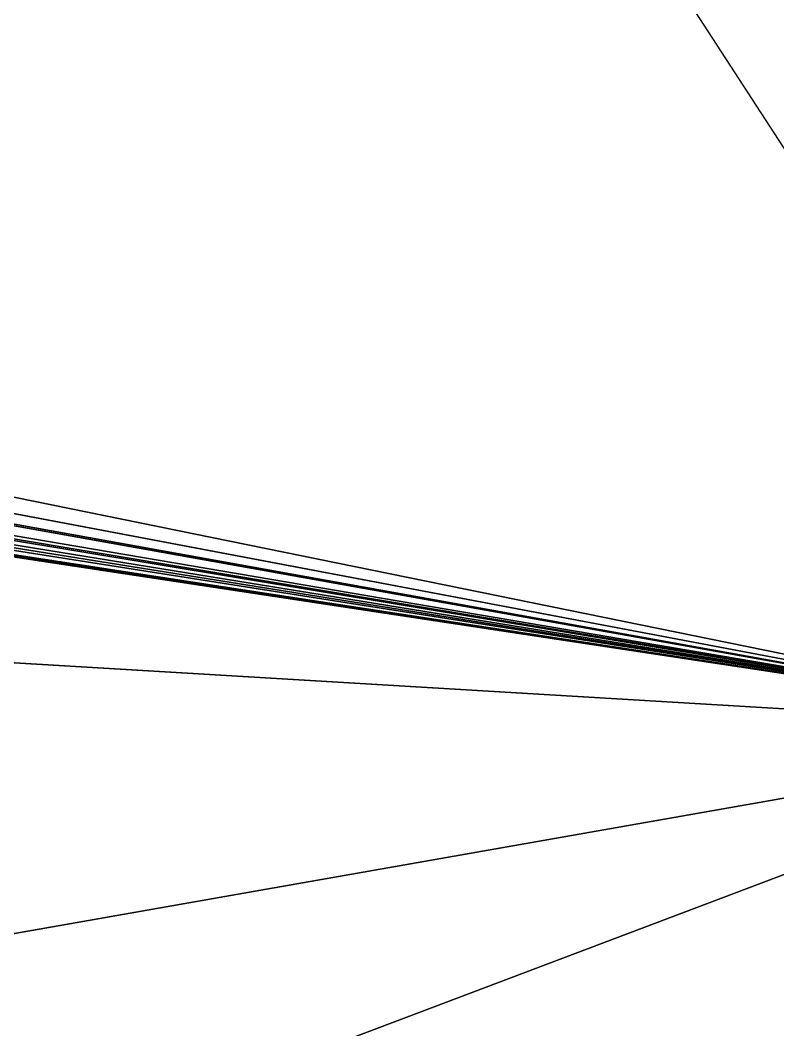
# Model space of a CAD drawing. Header units: metres. Extents: x 503497 to 504361, y 6966567 to 6966857.
# Drawn here: x 504125.39646 to 504125.41326, y 6966703.05368 to 6966703.07607 of the extents above; entities that cross this region are included whole.
import ezdxf

# ---------------------------------------------------------------- set-up
doc = ezdxf.new("R2010")
doc.units = ezdxf.units.M

msp = doc.modelspace()

# ---------------------------------------------------------------- linework, layer by layer
at = {"layer": 'SHADOW_APPROVED_20260111T072000'}
for points in [[(504125.4218, 6966703.0603), (504125.0625, 6966703.6133), (504051.8887, 6966718.5173), (504052.248, 6966717.9643), (504125.4218, 6966703.0603)], [(504125.8564, 6966702.7697), (504125.4218, 6966703.0603), (504052.248, 6966717.9643), (504052.6826, 6966717.6737), (504125.8564, 6966702.7697)]]:
    msp.add_lwpolyline(points, close=True, dxfattribs=at)
msp.add_lwpolyline([(504124.6436, 6966689.8311), (504125.6223, 6966696.1052), (504122.7613, 6966696.5515), (504123.3955, 6966700.6171), (504123.6735, 6966701.1907), (504124.1841, 6966701.6081), (504124.6865, 6966701.7525), (504126.4679, 6966701.5261), (504126.6349, 6966702.5968), (504125.8564, 6966702.7697), (504125.4218, 6966703.0603), (504125.0625, 6966703.6133), (504124.9683, 6966704.1079), (504125.9354, 6966710.4181), (504127.8093, 6966710.1258), (504128.3574, 6966713.6393), (504140.8554, 6966711.6898), (504140.8554, 6966711.6898), (504140.7719, 6966711.1544), (504144.1851, 6966710.622), (504144.5661, 6966713.0647), (504153.1826, 6966711.7206), (504152.9477, 6966710.2148), (504167.8718, 6966707.8869)], dxfattribs=at)
at = {"layer": 'SHADOW_APPROVED_20260114T072400'}
for points in [[(504125.4218, 6966703.0603), (504125.0625, 6966703.6133), (504053.0541, 6966717.252), (504053.4134, 6966716.699), (504125.4218, 6966703.0603)], [(504125.8564, 6966702.7697), (504125.4218, 6966703.0603), (504053.4134, 6966716.699), (504053.848, 6966716.4084), (504125.8564, 6966702.7697)]]:
    msp.add_lwpolyline(points, close=True, dxfattribs=at)
msp.add_lwpolyline([(504124.6436, 6966689.8311), (504125.6223, 6966696.1052), (504122.7613, 6966696.5515), (504123.3955, 6966700.6171), (504123.6735, 6966701.1907), (504124.1841, 6966701.6081), (504124.6865, 6966701.7525), (504126.4679, 6966701.5261), (504126.6349, 6966702.5968), (504125.8564, 6966702.7697), (504125.4218, 6966703.0603), (504125.0625, 6966703.6133), (504124.9683, 6966704.1079), (504125.9354, 6966710.4181), (504127.8093, 6966710.1258), (504128.3574, 6966713.6393), (504140.8554, 6966711.6898), (504140.8554, 6966711.6898), (504140.7719, 6966711.1544), (504144.1851, 6966710.622), (504144.5661, 6966713.0647), (504153.1826, 6966711.7206), (504152.9477, 6966710.2148), (504167.8718, 6966707.8869)], dxfattribs=at)
at = {"layer": 'SHADOW_APPROVED_20260122T071500'}
for points in [[(504125.4218, 6966703.0603), (504125.0625, 6966703.6133), (504042.496, 6966718.3814), (504042.8553, 6966717.8284), (504125.4218, 6966703.0603)], [(504125.8564, 6966702.7697), (504125.4218, 6966703.0603), (504042.8553, 6966717.8284), (504043.2899, 6966717.5378), (504125.8564, 6966702.7697)]]:
    msp.add_lwpolyline(points, close=True, dxfattribs=at)
msp.add_lwpolyline([(504124.6436, 6966689.8311), (504125.6223, 6966696.1052), (504122.7613, 6966696.5515), (504123.3955, 6966700.6171), (504123.6735, 6966701.1907), (504124.1841, 6966701.6081), (504124.6865, 6966701.7525), (504126.4679, 6966701.5261), (504126.6349, 6966702.5968), (504125.8564, 6966702.7697), (504125.4218, 6966703.0603), (504125.0625, 6966703.6133), (504124.9683, 6966704.1079), (504125.9354, 6966710.4181), (504127.8093, 6966710.1258), (504128.3574, 6966713.6393), (504140.8554, 6966711.6898), (504140.8554, 6966711.6898), (504140.7719, 6966711.1544), (504144.1851, 6966710.622), (504144.5661, 6966713.0647), (504153.1826, 6966711.7206), (504152.9477, 6966710.2148), (504167.8718, 6966707.8869)], dxfattribs=at)
at = {"layer": 'SHADOW_APPROVED_20260124T072500'}
for points in [[(504125.4218, 6966703.0603), (504125.0625, 6966703.6133), (504048.8194, 6966715.3283), (504049.1787, 6966714.7753), (504125.4218, 6966703.0603)], [(504125.8564, 6966702.7697), (504125.4218, 6966703.0603), (504049.1787, 6966714.7753), (504049.6133, 6966714.4847), (504125.8564, 6966702.7697)]]:
    msp.add_lwpolyline(points, close=True, dxfattribs=at)
msp.add_lwpolyline([(504124.6436, 6966689.8311), (504125.6223, 6966696.1052), (504122.7613, 6966696.5515), (504123.3955, 6966700.6171), (504123.6735, 6966701.1907), (504124.1841, 6966701.6081), (504124.6865, 6966701.7525), (504126.4679, 6966701.5261), (504126.6349, 6966702.5968), (504125.8564, 6966702.7697), (504125.4218, 6966703.0603), (504125.0625, 6966703.6133), (504124.9683, 6966704.1079), (504125.9354, 6966710.4181), (504127.8093, 6966710.1258), (504128.3574, 6966713.6393), (504140.8554, 6966711.6898), (504140.8554, 6966711.6898), (504140.7719, 6966711.1544), (504144.1851, 6966710.622), (504144.5661, 6966713.0647), (504153.1826, 6966711.7206), (504152.9477, 6966710.2148), (504167.8718, 6966707.8869)], dxfattribs=at)
at = {"layer": 'SHADOW_APPROVED_20260126T071100'}
for points in [[(504125.4218, 6966703.0603), (504125.0625, 6966703.6133), (504036.6374, 6966718.6591), (504036.9967, 6966718.1061), (504125.4218, 6966703.0603)], [(504125.8564, 6966702.7697), (504125.4218, 6966703.0603), (504036.9967, 6966718.1061), (504037.4313, 6966717.8155), (504125.8564, 6966702.7697)]]:
    msp.add_lwpolyline(points, close=True, dxfattribs=at)
msp.add_lwpolyline([(504124.6436, 6966689.8311), (504125.6223, 6966696.1052), (504122.7613, 6966696.5515), (504123.3955, 6966700.6171), (504123.6735, 6966701.1907), (504124.1841, 6966701.6081), (504124.6865, 6966701.7525), (504126.4679, 6966701.5261), (504126.6349, 6966702.5968), (504125.8564, 6966702.7697), (504125.4218, 6966703.0603), (504125.0625, 6966703.6133), (504124.9683, 6966704.1079), (504125.9354, 6966710.4181), (504127.8093, 6966710.1258), (504128.3574, 6966713.6393), (504140.8554, 6966711.6898), (504140.8554, 6966711.6898), (504140.7719, 6966711.1544), (504144.1851, 6966710.622), (504144.5661, 6966713.0647), (504153.1826, 6966711.7206), (504152.9477, 6966710.2148), (504167.8718, 6966707.8869)], dxfattribs=at)
at = {"layer": 'SHADOW_APPROVED_20260127T071900'}
for points in [[(504125.4218, 6966703.0603), (504125.0625, 6966703.6133), (504042.7196, 6966716.1059), (504043.0789, 6966715.5529), (504125.4218, 6966703.0603)], [(504125.8564, 6966702.7697), (504125.4218, 6966703.0603), (504043.0789, 6966715.5529), (504043.5135, 6966715.2623), (504125.8564, 6966702.7697)]]:
    msp.add_lwpolyline(points, close=True, dxfattribs=at)
msp.add_lwpolyline([(504124.6436, 6966689.8311), (504125.6223, 6966696.1052), (504122.7613, 6966696.5515), (504123.3955, 6966700.6171), (504123.6735, 6966701.1907), (504124.1841, 6966701.6081), (504124.6865, 6966701.7525), (504126.4679, 6966701.5261), (504126.6349, 6966702.5968), (504125.8564, 6966702.7697), (504125.4218, 6966703.0603), (504125.0625, 6966703.6133), (504124.9683, 6966704.1079), (504125.9354, 6966710.4181), (504127.8093, 6966710.1258), (504128.3574, 6966713.6393), (504140.8554, 6966711.6898), (504140.8554, 6966711.6898), (504140.7719, 6966711.1544), (504144.1851, 6966710.622), (504144.5661, 6966713.0647), (504153.1826, 6966711.7206), (504152.9477, 6966710.2148), (504167.8718, 6966707.8869)], dxfattribs=at)
at = {"layer": 'SHADOW_APPROVED_20260129T071100'}
for points in [[(504125.4218, 6966703.0603), (504125.0625, 6966703.6133), (504034.6168, 6966717.8321), (504034.9761, 6966717.2791), (504125.4218, 6966703.0603)], [(504125.8564, 6966702.7697), (504125.4218, 6966703.0603), (504034.9761, 6966717.2791), (504035.4107, 6966716.9885), (504125.8564, 6966702.7697)]]:
    msp.add_lwpolyline(points, close=True, dxfattribs=at)
msp.add_lwpolyline([(504124.6436, 6966689.8311), (504125.6223, 6966696.1052), (504122.7613, 6966696.5515), (504123.3955, 6966700.6171), (504123.6735, 6966701.1907), (504124.1841, 6966701.6081), (504124.6865, 6966701.7525), (504126.4679, 6966701.5261), (504126.6349, 6966702.5968), (504125.8564, 6966702.7697), (504125.4218, 6966703.0603), (504125.0625, 6966703.6133), (504124.9683, 6966704.1079), (504125.9354, 6966710.4181), (504127.8093, 6966710.1258), (504128.3574, 6966713.6393), (504140.8554, 6966711.6898), (504140.8554, 6966711.6898), (504140.7719, 6966711.1544), (504144.1851, 6966710.622), (504144.5661, 6966713.0647), (504153.1826, 6966711.7206), (504152.9477, 6966710.2148), (504167.8718, 6966707.8869)], dxfattribs=at)
at = {"layer": 'SHADOW_APPROVED_20260130T071100'}
for points in [[(504125.4218, 6966703.0603), (504125.0625, 6966703.6133), (504033.9306, 6966717.5275), (504034.2899, 6966716.9745), (504125.4218, 6966703.0603)], [(504125.8564, 6966702.7697), (504125.4218, 6966703.0603), (504034.2899, 6966716.9745), (504034.7245, 6966716.6839), (504125.8564, 6966702.7697)]]:
    msp.add_lwpolyline(points, close=True, dxfattribs=at)
msp.add_lwpolyline([(504124.6436, 6966689.8311), (504125.6223, 6966696.1052), (504122.7613, 6966696.5515), (504123.3955, 6966700.6171), (504123.6735, 6966701.1907), (504124.1841, 6966701.6081), (504124.6865, 6966701.7525), (504126.4679, 6966701.5261), (504126.6349, 6966702.5968), (504125.8564, 6966702.7697), (504125.4218, 6966703.0603), (504125.0625, 6966703.6133), (504124.9683, 6966704.1079), (504125.9354, 6966710.4181), (504127.8093, 6966710.1258), (504128.3574, 6966713.6393), (504140.8554, 6966711.6898), (504140.8554, 6966711.6898), (504140.7719, 6966711.1544), (504144.1851, 6966710.622), (504144.5661, 6966713.0647), (504153.1826, 6966711.7206), (504152.9477, 6966710.2148), (504167.8718, 6966707.8869)], dxfattribs=at)
at = {"layer": 'SHADOW_APPROVED_20260203T070000'}
for points in [[(504125.4218, 6966703.0603), (504125.0625, 6966703.6133), (504019.0383, 6966719.9147), (504019.3976, 6966719.3617), (504125.4218, 6966703.0603)], [(504125.8564, 6966702.7697), (504125.4218, 6966703.0603), (504019.3976, 6966719.3617), (504019.8322, 6966719.0711), (504125.8564, 6966702.7697)]]:
    msp.add_lwpolyline(points, close=True, dxfattribs=at)
msp.add_lwpolyline([(504124.6436, 6966689.8311), (504125.6223, 6966696.1052), (504122.7613, 6966696.5515), (504123.3955, 6966700.6171), (504123.6735, 6966701.1907), (504124.1841, 6966701.6081), (504124.6865, 6966701.7525), (504126.4679, 6966701.5261), (504126.6349, 6966702.5968), (504125.8564, 6966702.7697), (504125.4218, 6966703.0603), (504125.0625, 6966703.6133), (504124.9683, 6966704.1079), (504125.9354, 6966710.4181), (504127.8093, 6966710.1258), (504128.3574, 6966713.6393), (504140.8554, 6966711.6898), (504140.8554, 6966711.6898), (504140.7719, 6966711.1544), (504144.1851, 6966710.622), (504144.5661, 6966713.0647), (504153.1826, 6966711.7206), (504152.9477, 6966710.2148), (504167.8718, 6966707.8869)], dxfattribs=at)
at = {"layer": 'SHADOW_APPROVED_20260314T074000'}
msp.add_lwpolyline([(504124.6436, 6966689.8311), (504125.6223, 6966696.1052), (504122.7613, 6966696.5515), (504123.3955, 6966700.6171), (504123.6735, 6966701.1907), (504124.1841, 6966701.6081), (504124.6865, 6966701.7525), (504126.4679, 6966701.5261), (504126.6349, 6966702.5968), (504125.8564, 6966702.7697), (504125.4218, 6966703.0603), (504125.0625, 6966703.6133), (504124.9683, 6966704.1079), (504125.9354, 6966710.4181), (504127.8093, 6966710.1258), (504128.3574, 6966713.6393), (504140.8554, 6966711.6898), (504140.8554, 6966711.6898), (504140.7719, 6966711.1544), (504144.1851, 6966710.622), (504144.5661, 6966713.0647), (504153.1826, 6966711.7206), (504152.9477, 6966710.2148), (504167.8718, 6966707.8869)], dxfattribs=at)
for points in [[(504125.4218, 6966703.0603), (504125.0625, 6966703.6133), (504037.308, 6966688.1569), (504037.6673, 6966687.6039), (504125.4218, 6966703.0603)], [(504125.8564, 6966702.7697), (504125.4218, 6966703.0603), (504037.6673, 6966687.6039), (504038.1019, 6966687.3133), (504125.8564, 6966702.7697)]]:
    msp.add_lwpolyline(points, close=True, dxfattribs=at)
at = {"layer": 'SHADOW_APPROVED_20260426T070000'}
msp.add_lwpolyline([(504124.6436, 6966689.8311), (504125.6223, 6966696.1052), (504122.7613, 6966696.5515), (504123.3955, 6966700.6171), (504123.6735, 6966701.1907), (504124.1841, 6966701.6081), (504124.6865, 6966701.7525), (504126.4679, 6966701.5261), (504126.6349, 6966702.5968), (504125.8564, 6966702.7697), (504125.4218, 6966703.0603), (504125.0625, 6966703.6133), (504124.9683, 6966704.1079), (504125.9354, 6966710.4181), (504127.8093, 6966710.1258), (504128.3574, 6966713.6393), (504140.8554, 6966711.6898), (504140.8554, 6966711.6898), (504140.7719, 6966711.1544), (504144.1851, 6966710.622), (504144.5661, 6966713.0647), (504153.1826, 6966711.7206), (504152.9477, 6966710.2148), (504167.8718, 6966707.8869)], dxfattribs=at)
for points in [[(504125.4218, 6966703.0603), (504125.0625, 6966703.6133), (503907.9349, 6966621.5515), (503908.2942, 6966620.9985), (504125.4218, 6966703.0603)], [(504125.8564, 6966702.7697), (504125.4218, 6966703.0603), (503908.2942, 6966620.9985), (503908.7288, 6966620.7079), (504125.8564, 6966702.7697)]]:
    msp.add_lwpolyline(points, close=True, dxfattribs=at)
at = {"layer": 'SHADOW_APPROVED_20260621T090000'}
msp.add_lwpolyline([(504124.6436, 6966689.8311), (504125.6223, 6966696.1052), (504122.7613, 6966696.5515), (504123.3955, 6966700.6171), (504123.6735, 6966701.1907), (504124.1841, 6966701.6081), (504124.6865, 6966701.7525), (504126.4679, 6966701.5261), (504126.6349, 6966702.5968), (504125.8564, 6966702.7697), (504125.4218, 6966703.0603), (504125.0625, 6966703.6133), (504124.9683, 6966704.1079), (504125.9354, 6966710.4181), (504127.8093, 6966710.1258), (504128.3574, 6966713.6393), (504140.8554, 6966711.6898), (504140.8554, 6966711.6898), (504140.7719, 6966711.1544), (504144.1851, 6966710.622), (504144.5661, 6966713.0647), (504153.1826, 6966711.7206), (504152.9477, 6966710.2148), (504167.8718, 6966707.8869)], dxfattribs=at)
msp.add_lwpolyline([(504125.4218, 6966703.0603), (504125.0625, 6966703.6133), (504066.5462, 6966640.6817), (504066.9055, 6966640.1287), (504125.4218, 6966703.0603)], close=True, dxfattribs=at)
at = {"layer": 'SHADOW_APPROVED_20260621T120000'}
msp.add_lwpolyline([(504124.6436, 6966689.8311), (504125.6223, 6966696.1052), (504122.7613, 6966696.5515), (504123.3955, 6966700.6171), (504123.6735, 6966701.1907), (504124.1841, 6966701.6081), (504124.6865, 6966701.7525), (504126.4679, 6966701.5261), (504126.6349, 6966702.5968), (504125.8564, 6966702.7697), (504125.4218, 6966703.0603), (504125.0625, 6966703.6133), (504124.9683, 6966704.1079), (504125.9354, 6966710.4181), (504127.8093, 6966710.1258), (504128.3574, 6966713.6393), (504140.8554, 6966711.6898), (504140.8554, 6966711.6898), (504140.7719, 6966711.1544), (504144.1851, 6966710.622), (504144.5661, 6966713.0647), (504153.1826, 6966711.7206), (504152.9477, 6966710.2148), (504167.8718, 6966707.8869)], dxfattribs=at)
msp.add_lwpolyline([(504125.4218, 6966703.0603), (504125.0625, 6966703.6133), (504127.6835, 6966654.9405), (504128.0428, 6966654.3875), (504125.4218, 6966703.0603)], close=True, dxfattribs=at)
at = {"layer": 'SHADOW_APPROVED_20260621T140000'}
msp.add_lwpolyline([(504124.6436, 6966689.8311), (504125.6223, 6966696.1052), (504122.7613, 6966696.5515), (504123.3955, 6966700.6171), (504123.6735, 6966701.1907), (504124.1841, 6966701.6081), (504124.6865, 6966701.7525), (504126.4679, 6966701.5261), (504126.6349, 6966702.5968), (504125.8564, 6966702.7697), (504125.4218, 6966703.0603), (504125.0625, 6966703.6133), (504124.9683, 6966704.1079), (504125.9354, 6966710.4181), (504127.8093, 6966710.1258), (504128.3574, 6966713.6393), (504140.8554, 6966711.6898), (504140.8554, 6966711.6898), (504140.7719, 6966711.1544), (504144.1851, 6966710.622), (504144.5661, 6966713.0647), (504153.1826, 6966711.7206), (504152.9477, 6966710.2148), (504167.8718, 6966707.8869)], dxfattribs=at)
msp.add_lwpolyline([(504125.4218, 6966703.0603), (504125.0625, 6966703.6133), (504163.9722, 6966647.8073), (504164.3315, 6966647.2543), (504125.4218, 6966703.0603)], close=True, dxfattribs=at)
at = {"layer": 'SHADOW_APPROVED_20260621T150000'}
msp.add_lwpolyline([(504124.6436, 6966689.8311), (504125.6223, 6966696.1052), (504122.7613, 6966696.5515), (504123.3955, 6966700.6171), (504123.6735, 6966701.1907), (504124.1841, 6966701.6081), (504124.6865, 6966701.7525), (504126.4679, 6966701.5261), (504126.6349, 6966702.5968), (504125.8564, 6966702.7697), (504125.4218, 6966703.0603), (504125.0625, 6966703.6133), (504124.9683, 6966704.1079), (504125.9354, 6966710.4181), (504127.8093, 6966710.1258), (504128.3574, 6966713.6393), (504140.8554, 6966711.6898), (504140.8554, 6966711.6898), (504140.7719, 6966711.1544), (504144.1851, 6966710.622), (504144.5661, 6966713.0647), (504153.1826, 6966711.7206), (504152.9477, 6966710.2148), (504167.8718, 6966707.8869)], dxfattribs=at)
msp.add_lwpolyline([(504125.4218, 6966703.0603), (504125.0625, 6966703.6133), (504198.3426, 6966634.6105), (504198.7019, 6966634.0575), (504125.4218, 6966703.0603)], close=True, dxfattribs=at)
at = {"layer": 'SHADOW_APPROVED_20260621T160000'}
msp.add_lwpolyline([(504124.6436, 6966689.8311), (504125.6223, 6966696.1052), (504122.7613, 6966696.5515), (504123.3955, 6966700.6171), (504123.6735, 6966701.1907), (504124.1841, 6966701.6081), (504124.6865, 6966701.7525), (504126.4679, 6966701.5261), (504126.6349, 6966702.5968), (504125.8564, 6966702.7697), (504125.4218, 6966703.0603), (504125.0625, 6966703.6133), (504124.9683, 6966704.1079), (504125.9354, 6966710.4181), (504127.8093, 6966710.1258), (504128.3574, 6966713.6393), (504140.8554, 6966711.6898), (504140.8554, 6966711.6898), (504140.7719, 6966711.1544), (504144.1851, 6966710.622), (504144.5661, 6966713.0647), (504153.1826, 6966711.7206), (504152.9477, 6966710.2148), (504167.8718, 6966707.8869)], dxfattribs=at)
msp.add_lwpolyline([(504125.4218, 6966703.0603), (504125.0625, 6966703.6133), (504293.3187, 6966590.5135), (504293.678, 6966589.9605), (504125.4218, 6966703.0603)], close=True, dxfattribs=at)
at = {"layer": 'SHADOW_APPROVED_20261019T053000'}
for points in [[(504125.4218, 6966703.0603), (504125.0625, 6966703.6133), (503548.3068, 6966795.7461), (503548.6661, 6966795.1931), (504125.4218, 6966703.0603)], [(504125.8564, 6966702.7697), (504125.4218, 6966703.0603), (503548.6661, 6966795.1931), (503549.1007, 6966794.9025), (504125.8564, 6966702.7697)]]:
    msp.add_lwpolyline(points, close=True, dxfattribs=at)
msp.add_lwpolyline([(504124.6436, 6966689.8311), (504125.6223, 6966696.1052), (504122.7613, 6966696.5515), (504123.3955, 6966700.6171), (504123.6735, 6966701.1907), (504124.1841, 6966701.6081), (504124.6865, 6966701.7525), (504126.4679, 6966701.5261), (504126.6349, 6966702.5968), (504125.8564, 6966702.7697), (504125.4218, 6966703.0603), (504125.0625, 6966703.6133), (504124.9683, 6966704.1079), (504125.9354, 6966710.4181), (504127.8093, 6966710.1258), (504128.3574, 6966713.6393), (504140.8554, 6966711.6898), (504140.8554, 6966711.6898), (504140.7719, 6966711.1544), (504144.1851, 6966710.622), (504144.5661, 6966713.0647), (504153.1826, 6966711.7206), (504152.9477, 6966710.2148), (504167.8718, 6966707.8869)], dxfattribs=at)
at = {"layer": 'SHADOW_APPROVED_20261112T063500'}
for points in [[(504125.4218, 6966703.0603), (504125.0625, 6966703.6133), (504026.7842, 6966719.5675), (504027.1435, 6966719.0145), (504125.4218, 6966703.0603)], [(504125.8564, 6966702.7697), (504125.4218, 6966703.0603), (504027.1435, 6966719.0145), (504027.5781, 6966718.7239), (504125.8564, 6966702.7697)]]:
    msp.add_lwpolyline(points, close=True, dxfattribs=at)
msp.add_lwpolyline([(504124.6436, 6966689.8311), (504125.6223, 6966696.1052), (504122.7613, 6966696.5515), (504123.3955, 6966700.6171), (504123.6735, 6966701.1907), (504124.1841, 6966701.6081), (504124.6865, 6966701.7525), (504126.4679, 6966701.5261), (504126.6349, 6966702.5968), (504125.8564, 6966702.7697), (504125.4218, 6966703.0603), (504125.0625, 6966703.6133), (504124.9683, 6966704.1079), (504125.9354, 6966710.4181), (504127.8093, 6966710.1258), (504128.3574, 6966713.6393), (504140.8554, 6966711.6898), (504140.8554, 6966711.6898), (504140.7719, 6966711.1544), (504144.1851, 6966710.622), (504144.5661, 6966713.0647), (504153.1826, 6966711.7206), (504152.9477, 6966710.2148), (504167.8718, 6966707.8869)], dxfattribs=at)
at = {"layer": 'SHADOW_APPROVED_20261113T063500'}
for points in [[(504125.4218, 6966703.0603), (504125.0625, 6966703.6133), (504027.2524, 6966719.983), (504027.6117, 6966719.43), (504125.4218, 6966703.0603)], [(504125.8564, 6966702.7697), (504125.4218, 6966703.0603), (504027.6117, 6966719.43), (504028.0463, 6966719.1394), (504125.8564, 6966702.7697)]]:
    msp.add_lwpolyline(points, close=True, dxfattribs=at)
msp.add_lwpolyline([(504124.6436, 6966689.8311), (504125.6223, 6966696.1052), (504122.7613, 6966696.5515), (504123.3955, 6966700.6171), (504123.6735, 6966701.1907), (504124.1841, 6966701.6081), (504124.6865, 6966701.7525), (504126.4679, 6966701.5261), (504126.6349, 6966702.5968), (504125.8564, 6966702.7697), (504125.4218, 6966703.0603), (504125.0625, 6966703.6133), (504124.9683, 6966704.1079), (504125.9354, 6966710.4181), (504127.8093, 6966710.1258), (504128.3574, 6966713.6393), (504140.8554, 6966711.6898), (504140.8554, 6966711.6898), (504140.7719, 6966711.1544), (504144.1851, 6966710.622), (504144.5661, 6966713.0647), (504153.1826, 6966711.7206), (504152.9477, 6966710.2148), (504167.8718, 6966707.8869)], dxfattribs=at)
at = {"layer": 'SHADOW_APPROVED_20261122T065200'}
for points in [[(504125.4218, 6966703.0603), (504125.0625, 6966703.6133), (504044.8984, 6966718.0641), (504045.2577, 6966717.5111), (504125.4218, 6966703.0603)], [(504125.8564, 6966702.7697), (504125.4218, 6966703.0603), (504045.2577, 6966717.5111), (504045.6923, 6966717.2205), (504125.8564, 6966702.7697)]]:
    msp.add_lwpolyline(points, close=True, dxfattribs=at)
msp.add_lwpolyline([(504124.6436, 6966689.8311), (504125.6223, 6966696.1052), (504122.7613, 6966696.5515), (504123.3955, 6966700.6171), (504123.6735, 6966701.1907), (504124.1841, 6966701.6081), (504124.6865, 6966701.7525), (504126.4679, 6966701.5261), (504126.6349, 6966702.5968), (504125.8564, 6966702.7697), (504125.4218, 6966703.0603), (504125.0625, 6966703.6133), (504124.9683, 6966704.1079), (504125.9354, 6966710.4181), (504127.8093, 6966710.1258), (504128.3574, 6966713.6393), (504140.8554, 6966711.6898), (504140.8554, 6966711.6898), (504140.7719, 6966711.1544), (504144.1851, 6966710.622), (504144.5661, 6966713.0647), (504153.1826, 6966711.7206), (504152.9477, 6966710.2148), (504167.8718, 6966707.8869)], dxfattribs=at)
at = {"layer": 'SHADOW_APPROVED_20261123T070300'}
for points in [[(504125.4218, 6966703.0603), (504125.0625, 6966703.6133), (504052.6656, 6966715.6198), (504053.0249, 6966715.0668), (504125.4218, 6966703.0603)], [(504125.8564, 6966702.7697), (504125.4218, 6966703.0603), (504053.0249, 6966715.0668), (504053.4595, 6966714.7762), (504125.8564, 6966702.7697)]]:
    msp.add_lwpolyline(points, close=True, dxfattribs=at)
msp.add_lwpolyline([(504124.6436, 6966689.8311), (504125.6223, 6966696.1052), (504122.7613, 6966696.5515), (504123.3955, 6966700.6171), (504123.6735, 6966701.1907), (504124.1841, 6966701.6081), (504124.6865, 6966701.7525), (504126.4679, 6966701.5261), (504126.6349, 6966702.5968), (504125.8564, 6966702.7697), (504125.4218, 6966703.0603), (504125.0625, 6966703.6133), (504124.9683, 6966704.1079), (504125.9354, 6966710.4181), (504127.8093, 6966710.1258), (504128.3574, 6966713.6393), (504140.8554, 6966711.6898), (504140.8554, 6966711.6898), (504140.7719, 6966711.1544), (504144.1851, 6966710.622), (504144.5661, 6966713.0647), (504153.1826, 6966711.7206), (504152.9477, 6966710.2148), (504167.8718, 6966707.8869)], dxfattribs=at)
at = {"layer": 'SHADOW_APPROVED_20261221T090000'}
msp.add_lwpolyline([(504124.6436, 6966689.8311), (504125.6223, 6966696.1052), (504122.7613, 6966696.5515), (504123.3955, 6966700.6171), (504123.6735, 6966701.1907), (504124.1841, 6966701.6081), (504124.6865, 6966701.7525), (504126.4679, 6966701.5261), (504126.6349, 6966702.5968), (504125.8564, 6966702.7697), (504125.4218, 6966703.0603), (504125.0625, 6966703.6133), (504124.9683, 6966704.1079), (504125.9354, 6966710.4181), (504127.8093, 6966710.1258), (504128.3574, 6966713.6393), (504140.8554, 6966711.6898), (504140.8554, 6966711.6898), (504140.7719, 6966711.1544), (504144.1851, 6966710.622), (504144.5661, 6966713.0647), (504153.1826, 6966711.7206), (504152.9477, 6966710.2148), (504167.8718, 6966707.8869)], dxfattribs=at)
for points in [[(504125.4218, 6966703.0603), (504125.0625, 6966703.6133), (504094.8078, 6966705.4127), (504095.1671, 6966704.8597), (504125.4218, 6966703.0603)], [(504125.8564, 6966702.7697), (504125.4218, 6966703.0603), (504095.1671, 6966704.8597), (504095.6017, 6966704.5691), (504125.8564, 6966702.7697)]]:
    msp.add_lwpolyline(points, close=True, dxfattribs=at)
at = {"layer": 'SHADOW_APPROVED_20261221T120000'}
msp.add_lwpolyline([(504124.6436, 6966689.8311), (504125.6223, 6966696.1052), (504122.7613, 6966696.5515), (504123.3955, 6966700.6171), (504123.6735, 6966701.1907), (504124.1841, 6966701.6081), (504124.6865, 6966701.7525), (504126.4679, 6966701.5261), (504126.6349, 6966702.5968), (504125.8564, 6966702.7697), (504125.4218, 6966703.0603), (504125.0625, 6966703.6133), (504124.9683, 6966704.1079), (504125.9354, 6966710.4181), (504127.8093, 6966710.1258), (504128.3574, 6966713.6393), (504140.8554, 6966711.6898), (504140.8554, 6966711.6898), (504140.7719, 6966711.1544), (504144.1851, 6966710.622), (504144.5661, 6966713.0647), (504153.1826, 6966711.7206), (504152.9477, 6966710.2148), (504167.8718, 6966707.8869)], dxfattribs=at)
msp.add_lwpolyline([(504125.4218, 6966703.0603), (504125.0625, 6966703.6133), (504127.335, 6966700.8825), (504127.6943, 6966700.3295), (504125.4218, 6966703.0603)], close=True, dxfattribs=at)
at = {"layer": 'SHADOW_APPROVED_20261221T150000'}
msp.add_lwpolyline([(504124.6436, 6966689.8311), (504125.6223, 6966696.1052), (504122.7613, 6966696.5515), (504123.3955, 6966700.6171), (504123.6735, 6966701.1907), (504124.1841, 6966701.6081), (504124.6865, 6966701.7525), (504126.4679, 6966701.5261), (504126.6349, 6966702.5968), (504125.8564, 6966702.7697), (504125.4218, 6966703.0603), (504125.0625, 6966703.6133), (504124.9683, 6966704.1079), (504125.9354, 6966710.4181), (504127.8093, 6966710.1258), (504128.3574, 6966713.6393), (504140.8554, 6966711.6898), (504140.8554, 6966711.6898), (504140.7719, 6966711.1544), (504144.1851, 6966710.622), (504144.5661, 6966713.0647), (504153.1826, 6966711.7206), (504152.9477, 6966710.2148), (504167.8718, 6966707.8869)], dxfattribs=at)
msp.add_lwpolyline([(504125.4218, 6966703.0603), (504125.0625, 6966703.6133), (504162.7564, 6966707.6336), (504163.1157, 6966707.0806), (504125.4218, 6966703.0603)], close=True, dxfattribs=at)
at = {"layer": 'SHADOW_APPROVED_20261221T160000'}
msp.add_lwpolyline([(504125.4218, 6966703.0603), (504125.0625, 6966703.6133), (504184.6243, 6966715.5651), (504184.9836, 6966715.0121), (504125.4218, 6966703.0603)], close=True, dxfattribs=at)
msp.add_lwpolyline([(504124.6436, 6966689.8311), (504125.6223, 6966696.1052), (504122.7613, 6966696.5515), (504123.3955, 6966700.6171), (504123.6735, 6966701.1907), (504124.1841, 6966701.6081), (504124.6865, 6966701.7525), (504126.4679, 6966701.5261), (504126.6349, 6966702.5968), (504125.8564, 6966702.7697), (504125.4218, 6966703.0603), (504125.0625, 6966703.6133), (504124.9683, 6966704.1079), (504125.9354, 6966710.4181), (504127.8093, 6966710.1258), (504128.3574, 6966713.6393), (504140.8554, 6966711.6898), (504140.8554, 6966711.6898), (504140.7719, 6966711.1544), (504144.1851, 6966710.622), (504144.5661, 6966713.0647), (504153.1826, 6966711.7206), (504152.9477, 6966710.2148), (504167.8718, 6966707.8869)], dxfattribs=at)
at = {"layer": 'SHADOW_APPROVED_20261221T170000'}
msp.add_lwpolyline([(504125.4218, 6966703.0603), (504125.0625, 6966703.6133), (504228.2624, 6966734.5009), (504228.6217, 6966733.9479), (504125.4218, 6966703.0603)], close=True, dxfattribs=at)
msp.add_lwpolyline([(504124.6436, 6966689.8311), (504125.6223, 6966696.1052), (504122.7613, 6966696.5515), (504123.3955, 6966700.6171), (504123.6735, 6966701.1907), (504124.1841, 6966701.6081), (504124.6865, 6966701.7525), (504126.4679, 6966701.5261), (504126.6349, 6966702.5968), (504125.8564, 6966702.7697), (504125.4218, 6966703.0603), (504125.0625, 6966703.6133), (504124.9683, 6966704.1079), (504125.9354, 6966710.4181), (504127.8093, 6966710.1258), (504128.3574, 6966713.6393), (504140.8554, 6966711.6898), (504140.8554, 6966711.6898), (504140.7719, 6966711.1544), (504144.1851, 6966710.622), (504144.5661, 6966713.0647), (504153.1826, 6966711.7206), (504152.9477, 6966710.2148), (504167.8718, 6966707.8869)], dxfattribs=at)
at = {"layer": 'SHADOW_COMPARATOR_RL48_20260111T072000'}
msp.add_lwpolyline([(504124.6436, 6966689.8311), (504125.6223, 6966696.1052), (504122.7613, 6966696.5515), (504123.3955, 6966700.6171), (504123.6735, 6966701.1907), (504124.1841, 6966701.6081), (504124.6865, 6966701.7525), (504126.4679, 6966701.5261), (504126.6349, 6966702.5968), (504125.8564, 6966702.7697), (504125.4218, 6966703.0603), (504125.0625, 6966703.6133), (504124.9683, 6966704.1079), (504125.9354, 6966710.4181), (504127.8093, 6966710.1258), (504128.3574, 6966713.6393), (504140.8554, 6966711.6898), (504140.8554, 6966711.6898), (504140.7719, 6966711.1544), (504144.1851, 6966710.622), (504144.5661, 6966713.0647), (504153.1826, 6966711.7206), (504152.9477, 6966710.2148), (504167.8718, 6966707.8869)], dxfattribs=at)
for points in [[(504125.4218, 6966703.0603), (504125.0625, 6966703.6133), (504079.4352, 6966712.9067), (504079.7945, 6966712.3537), (504125.4218, 6966703.0603)], [(504125.8564, 6966702.7697), (504125.4218, 6966703.0603), (504079.7945, 6966712.3537), (504080.2291, 6966712.0631), (504125.8564, 6966702.7697)]]:
    msp.add_lwpolyline(points, close=True, dxfattribs=at)
at = {"layer": 'SHADOW_COMPARATOR_RL48_20260114T072400'}
msp.add_lwpolyline([(504124.6436, 6966689.8311), (504125.6223, 6966696.1052), (504122.7613, 6966696.5515), (504123.3955, 6966700.6171), (504123.6735, 6966701.1907), (504124.1841, 6966701.6081), (504124.6865, 6966701.7525), (504126.4679, 6966701.5261), (504126.6349, 6966702.5968), (504125.8564, 6966702.7697), (504125.4218, 6966703.0603), (504125.0625, 6966703.6133), (504124.9683, 6966704.1079), (504125.9354, 6966710.4181), (504127.8093, 6966710.1258), (504128.3574, 6966713.6393), (504140.8554, 6966711.6898), (504140.8554, 6966711.6898), (504140.7719, 6966711.1544), (504144.1851, 6966710.622), (504144.5661, 6966713.0647), (504153.1826, 6966711.7206), (504152.9477, 6966710.2148), (504167.8718, 6966707.8869)], dxfattribs=at)
for points in [[(504125.4218, 6966703.0603), (504125.0625, 6966703.6133), (504080.1619, 6966712.1177), (504080.5212, 6966711.5647), (504125.4218, 6966703.0603)], [(504125.8564, 6966702.7697), (504125.4218, 6966703.0603), (504080.5212, 6966711.5647), (504080.9558, 6966711.2741), (504125.8564, 6966702.7697)]]:
    msp.add_lwpolyline(points, close=True, dxfattribs=at)
at = {"layer": 'SHADOW_COMPARATOR_RL48_20260122T071500'}
msp.add_lwpolyline([(504124.6436, 6966689.8311), (504125.6223, 6966696.1052), (504122.7613, 6966696.5515), (504123.3955, 6966700.6171), (504123.6735, 6966701.1907), (504124.1841, 6966701.6081), (504124.6865, 6966701.7525), (504126.4679, 6966701.5261), (504126.6349, 6966702.5968), (504125.8564, 6966702.7697), (504125.4218, 6966703.0603), (504125.0625, 6966703.6133), (504124.9683, 6966704.1079), (504125.9354, 6966710.4181), (504127.8093, 6966710.1258), (504128.3574, 6966713.6393), (504140.8554, 6966711.6898), (504140.8554, 6966711.6898), (504140.7719, 6966711.1544), (504144.1851, 6966710.622), (504144.5661, 6966713.0647), (504153.1826, 6966711.7206), (504152.9477, 6966710.2148), (504167.8718, 6966707.8869)], dxfattribs=at)
for points in [[(504125.4218, 6966703.0603), (504125.0625, 6966703.6133), (504073.5784, 6966712.8219), (504073.9377, 6966712.2689), (504125.4218, 6966703.0603)], [(504125.8564, 6966702.7697), (504125.4218, 6966703.0603), (504073.9377, 6966712.2689), (504074.3723, 6966711.9783), (504125.8564, 6966702.7697)]]:
    msp.add_lwpolyline(points, close=True, dxfattribs=at)
at = {"layer": 'SHADOW_COMPARATOR_RL48_20260124T072500'}
msp.add_lwpolyline([(504124.6436, 6966689.8311), (504125.6223, 6966696.1052), (504122.7613, 6966696.5515), (504123.3955, 6966700.6171), (504123.6735, 6966701.1907), (504124.1841, 6966701.6081), (504124.6865, 6966701.7525), (504126.4679, 6966701.5261), (504126.6349, 6966702.5968), (504125.8564, 6966702.7697), (504125.4218, 6966703.0603), (504125.0625, 6966703.6133), (504124.9683, 6966704.1079), (504125.9354, 6966710.4181), (504127.8093, 6966710.1258), (504128.3574, 6966713.6393), (504140.8554, 6966711.6898), (504140.8554, 6966711.6898), (504140.7719, 6966711.1544), (504144.1851, 6966710.622), (504144.5661, 6966713.0647), (504153.1826, 6966711.7206), (504152.9477, 6966710.2148), (504167.8718, 6966707.8869)], dxfattribs=at)
for points in [[(504125.4218, 6966703.0603), (504125.0625, 6966703.6133), (504077.5213, 6966710.9182), (504077.8806, 6966710.3652), (504125.4218, 6966703.0603)], [(504125.8564, 6966702.7697), (504125.4218, 6966703.0603), (504077.8806, 6966710.3652), (504078.3152, 6966710.0746), (504125.8564, 6966702.7697)]]:
    msp.add_lwpolyline(points, close=True, dxfattribs=at)
at = {"layer": 'SHADOW_COMPARATOR_RL48_20260126T071100'}
msp.add_lwpolyline([(504124.6436, 6966689.8311), (504125.6223, 6966696.1052), (504122.7613, 6966696.5515), (504123.3955, 6966700.6171), (504123.6735, 6966701.1907), (504124.1841, 6966701.6081), (504124.6865, 6966701.7525), (504126.4679, 6966701.5261), (504126.6349, 6966702.5968), (504125.8564, 6966702.7697), (504125.4218, 6966703.0603), (504125.0625, 6966703.6133), (504124.9683, 6966704.1079), (504125.9354, 6966710.4181), (504127.8093, 6966710.1258), (504128.3574, 6966713.6393), (504140.8554, 6966711.6898), (504140.8554, 6966711.6898), (504140.7719, 6966711.1544), (504144.1851, 6966710.622), (504144.5661, 6966713.0647), (504153.1826, 6966711.7206), (504152.9477, 6966710.2148), (504167.8718, 6966707.8869)], dxfattribs=at)
for points in [[(504125.4218, 6966703.0603), (504125.0625, 6966703.6133), (504069.9253, 6966712.9951), (504070.2846, 6966712.4421), (504125.4218, 6966703.0603)], [(504125.8564, 6966702.7697), (504125.4218, 6966703.0603), (504070.2846, 6966712.4421), (504070.7192, 6966712.1515), (504125.8564, 6966702.7697)]]:
    msp.add_lwpolyline(points, close=True, dxfattribs=at)
at = {"layer": 'SHADOW_COMPARATOR_RL48_20260127T071900'}
msp.add_lwpolyline([(504124.6436, 6966689.8311), (504125.6223, 6966696.1052), (504122.7613, 6966696.5515), (504123.3955, 6966700.6171), (504123.6735, 6966701.1907), (504124.1841, 6966701.6081), (504124.6865, 6966701.7525), (504126.4679, 6966701.5261), (504126.6349, 6966702.5968), (504125.8564, 6966702.7697), (504125.4218, 6966703.0603), (504125.0625, 6966703.6133), (504124.9683, 6966704.1079), (504125.9354, 6966710.4181), (504127.8093, 6966710.1258), (504128.3574, 6966713.6393), (504140.8554, 6966711.6898), (504140.8554, 6966711.6898), (504140.7719, 6966711.1544), (504144.1851, 6966710.622), (504144.5661, 6966713.0647), (504153.1826, 6966711.7206), (504152.9477, 6966710.2148), (504167.8718, 6966707.8869)], dxfattribs=at)
for points in [[(504125.4218, 6966703.0603), (504125.0625, 6966703.6133), (504073.7178, 6966711.403), (504074.0771, 6966710.85), (504125.4218, 6966703.0603)], [(504125.8564, 6966702.7697), (504125.4218, 6966703.0603), (504074.0771, 6966710.85), (504074.5117, 6966710.5594), (504125.8564, 6966702.7697)]]:
    msp.add_lwpolyline(points, close=True, dxfattribs=at)
at = {"layer": 'SHADOW_COMPARATOR_RL48_20260129T071100'}
msp.add_lwpolyline([(504124.6436, 6966689.8311), (504125.6223, 6966696.1052), (504122.7613, 6966696.5515), (504123.3955, 6966700.6171), (504123.6735, 6966701.1907), (504124.1841, 6966701.6081), (504124.6865, 6966701.7525), (504126.4679, 6966701.5261), (504126.6349, 6966702.5968), (504125.8564, 6966702.7697), (504125.4218, 6966703.0603), (504125.0625, 6966703.6133), (504124.9683, 6966704.1079), (504125.9354, 6966710.4181), (504127.8093, 6966710.1258), (504128.3574, 6966713.6393), (504140.8554, 6966711.6898), (504140.8554, 6966711.6898), (504140.7719, 6966711.1544), (504144.1851, 6966710.622), (504144.5661, 6966713.0647), (504153.1826, 6966711.7206), (504152.9477, 6966710.2148), (504167.8718, 6966707.8869)], dxfattribs=at)
for points in [[(504125.4218, 6966703.0603), (504125.0625, 6966703.6133), (504068.6653, 6966712.4794), (504069.0246, 6966711.9264), (504125.4218, 6966703.0603)], [(504125.8564, 6966702.7697), (504125.4218, 6966703.0603), (504069.0246, 6966711.9264), (504069.4592, 6966711.6358), (504125.8564, 6966702.7697)]]:
    msp.add_lwpolyline(points, close=True, dxfattribs=at)
at = {"layer": 'SHADOW_COMPARATOR_RL48_20260130T071100'}
msp.add_lwpolyline([(504124.6436, 6966689.8311), (504125.6223, 6966696.1052), (504122.7613, 6966696.5515), (504123.3955, 6966700.6171), (504123.6735, 6966701.1907), (504124.1841, 6966701.6081), (504124.6865, 6966701.7525), (504126.4679, 6966701.5261), (504126.6349, 6966702.5968), (504125.8564, 6966702.7697), (504125.4218, 6966703.0603), (504125.0625, 6966703.6133), (504124.9683, 6966704.1079), (504125.9354, 6966710.4181), (504127.8093, 6966710.1258), (504128.3574, 6966713.6393), (504140.8554, 6966711.6898), (504140.8554, 6966711.6898), (504140.7719, 6966711.1544), (504144.1851, 6966710.622), (504144.5661, 6966713.0647), (504153.1826, 6966711.7206), (504152.9477, 6966710.2148), (504167.8718, 6966707.8869)], dxfattribs=at)
for points in [[(504125.4218, 6966703.0603), (504125.0625, 6966703.6133), (504068.2374, 6966712.2895), (504068.5967, 6966711.7365), (504125.4218, 6966703.0603)], [(504125.8564, 6966702.7697), (504125.4218, 6966703.0603), (504068.5967, 6966711.7365), (504069.0313, 6966711.4459), (504125.8564, 6966702.7697)]]:
    msp.add_lwpolyline(points, close=True, dxfattribs=at)
at = {"layer": 'SHADOW_COMPARATOR_RL48_20260203T070000'}
for points in [[(504125.4218, 6966703.0603), (504125.0625, 6966703.6133), (504058.9514, 6966713.778), (504059.3107, 6966713.225), (504125.4218, 6966703.0603)], [(504125.8564, 6966702.7697), (504125.4218, 6966703.0603), (504059.3107, 6966713.225), (504059.7453, 6966712.9344), (504125.8564, 6966702.7697)]]:
    msp.add_lwpolyline(points, close=True, dxfattribs=at)
msp.add_lwpolyline([(504124.6436, 6966689.8311), (504125.6223, 6966696.1052), (504122.7613, 6966696.5515), (504123.3955, 6966700.6171), (504123.6735, 6966701.1907), (504124.1841, 6966701.6081), (504124.6865, 6966701.7525), (504126.4679, 6966701.5261), (504126.6349, 6966702.5968), (504125.8564, 6966702.7697), (504125.4218, 6966703.0603), (504125.0625, 6966703.6133), (504124.9683, 6966704.1079), (504125.9354, 6966710.4181), (504127.8093, 6966710.1258), (504128.3574, 6966713.6393), (504140.8554, 6966711.6898), (504140.8554, 6966711.6898), (504140.7719, 6966711.1544), (504144.1851, 6966710.622), (504144.5661, 6966713.0647), (504153.1826, 6966711.7206), (504152.9477, 6966710.2148), (504167.8718, 6966707.8869)], dxfattribs=at)
at = {"layer": 'SHADOW_COMPARATOR_RL48_20260314T074000'}
msp.add_lwpolyline([(504124.6436, 6966689.8311), (504125.6223, 6966696.1052), (504122.7613, 6966696.5515), (504123.3955, 6966700.6171), (504123.6735, 6966701.1907), (504124.1841, 6966701.6081), (504124.6865, 6966701.7525), (504126.4679, 6966701.5261), (504126.6349, 6966702.5968), (504125.8564, 6966702.7697), (504125.4218, 6966703.0603), (504125.0625, 6966703.6133), (504124.9683, 6966704.1079), (504125.9354, 6966710.4181), (504127.8093, 6966710.1258), (504128.3574, 6966713.6393), (504140.8554, 6966711.6898), (504140.8554, 6966711.6898), (504140.7719, 6966711.1544), (504144.1851, 6966710.622), (504144.5661, 6966713.0647), (504153.1826, 6966711.7206), (504152.9477, 6966710.2148), (504167.8718, 6966707.8869)], dxfattribs=at)
for points in [[(504125.4218, 6966703.0603), (504125.0625, 6966703.6133), (504070.3434, 6966693.9755), (504070.7027, 6966693.4225), (504125.4218, 6966703.0603)], [(504125.8564, 6966702.7697), (504125.4218, 6966703.0603), (504070.7027, 6966693.4225), (504071.1373, 6966693.1319), (504125.8564, 6966702.7697)]]:
    msp.add_lwpolyline(points, close=True, dxfattribs=at)
at = {"layer": 'SHADOW_COMPARATOR_RL48_20260426T070000'}
msp.add_lwpolyline([(504124.6436, 6966689.8311), (504125.6223, 6966696.1052), (504122.7613, 6966696.5515), (504123.3955, 6966700.6171), (504123.6735, 6966701.1907), (504124.1841, 6966701.6081), (504124.6865, 6966701.7525), (504126.4679, 6966701.5261), (504126.6349, 6966702.5968), (504125.8564, 6966702.7697), (504125.4218, 6966703.0603), (504125.0625, 6966703.6133), (504124.9683, 6966704.1079), (504125.9354, 6966710.4181), (504127.8093, 6966710.1258), (504128.3574, 6966713.6393), (504140.8554, 6966711.6898), (504140.8554, 6966711.6898), (504140.7719, 6966711.1544), (504144.1851, 6966710.622), (504144.5661, 6966713.0647), (504153.1826, 6966711.7206), (504152.9477, 6966710.2148), (504167.8718, 6966707.8869)], dxfattribs=at)
for points in [[(504125.4218, 6966703.0603), (504125.0625, 6966703.6133), (503989.6732, 6966652.4439), (503990.0325, 6966651.8909), (504125.4218, 6966703.0603)], [(504125.8564, 6966702.7697), (504125.4218, 6966703.0603), (503990.0325, 6966651.8909), (503990.4671, 6966651.6003), (504125.8564, 6966702.7697)]]:
    msp.add_lwpolyline(points, close=True, dxfattribs=at)
at = {"layer": 'SHADOW_COMPARATOR_RL48_20260621T090000'}
msp.add_lwpolyline([(504124.6436, 6966689.8311), (504125.6223, 6966696.1052), (504122.7613, 6966696.5515), (504123.3955, 6966700.6171), (504123.6735, 6966701.1907), (504124.1841, 6966701.6081), (504124.6865, 6966701.7525), (504126.4679, 6966701.5261), (504126.6349, 6966702.5968), (504125.8564, 6966702.7697), (504125.4218, 6966703.0603), (504125.0625, 6966703.6133), (504124.9683, 6966704.1079), (504125.9354, 6966710.4181), (504127.8093, 6966710.1258), (504128.3574, 6966713.6393), (504140.8554, 6966711.6898), (504140.8554, 6966711.6898), (504140.7719, 6966711.1544), (504144.1851, 6966710.622), (504144.5661, 6966713.0647), (504153.1826, 6966711.7206), (504152.9477, 6966710.2148), (504167.8718, 6966707.8869)], dxfattribs=at)
msp.add_lwpolyline([(504125.4218, 6966703.0603), (504125.0625, 6966703.6133), (504088.5748, 6966664.3725), (504088.9341, 6966663.8195), (504125.4218, 6966703.0603)], close=True, dxfattribs=at)
at = {"layer": 'SHADOW_COMPARATOR_RL48_20260621T120000'}
msp.add_lwpolyline([(504124.6436, 6966689.8311), (504125.6223, 6966696.1052), (504122.7613, 6966696.5515), (504123.3955, 6966700.6171), (504123.6735, 6966701.1907), (504124.1841, 6966701.6081), (504124.6865, 6966701.7525), (504126.4679, 6966701.5261), (504126.6349, 6966702.5968), (504125.8564, 6966702.7697), (504125.4218, 6966703.0603), (504125.0625, 6966703.6133), (504124.9683, 6966704.1079), (504125.9354, 6966710.4181), (504127.8093, 6966710.1258), (504128.3574, 6966713.6393), (504140.8554, 6966711.6898), (504140.8554, 6966711.6898), (504140.7719, 6966711.1544), (504144.1851, 6966710.622), (504144.5661, 6966713.0647), (504153.1826, 6966711.7206), (504152.9477, 6966710.2148), (504167.8718, 6966707.8869)], dxfattribs=at)
msp.add_lwpolyline([(504125.4218, 6966703.0603), (504125.0625, 6966703.6133), (504126.6968, 6966673.2635), (504127.0561, 6966672.7105), (504125.4218, 6966703.0603)], close=True, dxfattribs=at)
at = {"layer": 'SHADOW_COMPARATOR_RL48_20260621T140000'}
msp.add_lwpolyline([(504124.6436, 6966689.8311), (504125.6223, 6966696.1052), (504122.7613, 6966696.5515), (504123.3955, 6966700.6171), (504123.6735, 6966701.1907), (504124.1841, 6966701.6081), (504124.6865, 6966701.7525), (504126.4679, 6966701.5261), (504126.6349, 6966702.5968), (504125.8564, 6966702.7697), (504125.4218, 6966703.0603), (504125.0625, 6966703.6133), (504124.9683, 6966704.1079), (504125.9354, 6966710.4181), (504127.8093, 6966710.1258), (504128.3574, 6966713.6393), (504140.8554, 6966711.6898), (504140.8554, 6966711.6898), (504140.7719, 6966711.1544), (504144.1851, 6966710.622), (504144.5661, 6966713.0647), (504153.1826, 6966711.7206), (504152.9477, 6966710.2148), (504167.8718, 6966707.8869)], dxfattribs=at)
msp.add_lwpolyline([(504125.4218, 6966703.0603), (504125.0625, 6966703.6133), (504149.3245, 6966668.8156), (504149.6838, 6966668.2626), (504125.4218, 6966703.0603)], close=True, dxfattribs=at)
at = {"layer": 'SHADOW_COMPARATOR_RL48_20260621T150000'}
msp.add_lwpolyline([(504124.6436, 6966689.8311), (504125.6223, 6966696.1052), (504122.7613, 6966696.5515), (504123.3955, 6966700.6171), (504123.6735, 6966701.1907), (504124.1841, 6966701.6081), (504124.6865, 6966701.7525), (504126.4679, 6966701.5261), (504126.6349, 6966702.5968), (504125.8564, 6966702.7697), (504125.4218, 6966703.0603), (504125.0625, 6966703.6133), (504124.9683, 6966704.1079), (504125.9354, 6966710.4181), (504127.8093, 6966710.1258), (504128.3574, 6966713.6393), (504140.8554, 6966711.6898), (504140.8554, 6966711.6898), (504140.7719, 6966711.1544), (504144.1851, 6966710.622), (504144.5661, 6966713.0647), (504153.1826, 6966711.7206), (504152.9477, 6966710.2148), (504167.8718, 6966707.8869)], dxfattribs=at)
msp.add_lwpolyline([(504125.4218, 6966703.0603), (504125.0625, 6966703.6133), (504170.7561, 6966660.5868), (504171.1154, 6966660.0338), (504125.4218, 6966703.0603)], close=True, dxfattribs=at)
at = {"layer": 'SHADOW_COMPARATOR_RL48_20260621T160000'}
msp.add_lwpolyline([(504124.6436, 6966689.8311), (504125.6223, 6966696.1052), (504122.7613, 6966696.5515), (504123.3955, 6966700.6171), (504123.6735, 6966701.1907), (504124.1841, 6966701.6081), (504124.6865, 6966701.7525), (504126.4679, 6966701.5261), (504126.6349, 6966702.5968), (504125.8564, 6966702.7697), (504125.4218, 6966703.0603), (504125.0625, 6966703.6133), (504124.9683, 6966704.1079), (504125.9354, 6966710.4181), (504127.8093, 6966710.1258), (504128.3574, 6966713.6393), (504140.8554, 6966711.6898), (504140.8554, 6966711.6898), (504140.7719, 6966711.1544), (504144.1851, 6966710.622), (504144.5661, 6966713.0647), (504153.1826, 6966711.7206), (504152.9477, 6966710.2148), (504167.8718, 6966707.8869)], dxfattribs=at)
msp.add_lwpolyline([(504125.4218, 6966703.0603), (504125.0625, 6966703.6133), (504229.9782, 6966633.0903), (504230.3375, 6966632.5373), (504125.4218, 6966703.0603)], close=True, dxfattribs=at)
at = {"layer": 'SHADOW_COMPARATOR_RL48_20261019T053000'}
for points in [[(504125.4218, 6966703.0603), (504125.0625, 6966703.6133), (503765.4281, 6966761.0624), (503765.7874, 6966760.5094), (504125.4218, 6966703.0603)], [(504125.8564, 6966702.7697), (504125.4218, 6966703.0603), (503765.7874, 6966760.5094), (503766.222, 6966760.2188), (504125.8564, 6966702.7697)]]:
    msp.add_lwpolyline(points, close=True, dxfattribs=at)
msp.add_lwpolyline([(504124.6436, 6966689.8311), (504125.6223, 6966696.1052), (504122.7613, 6966696.5515), (504123.3955, 6966700.6171), (504123.6735, 6966701.1907), (504124.1841, 6966701.6081), (504124.6865, 6966701.7525), (504126.4679, 6966701.5261), (504126.6349, 6966702.5968), (504125.8564, 6966702.7697), (504125.4218, 6966703.0603), (504125.0625, 6966703.6133), (504124.9683, 6966704.1079), (504125.9354, 6966710.4181), (504127.8093, 6966710.1258), (504128.3574, 6966713.6393), (504140.8554, 6966711.6898), (504140.8554, 6966711.6898), (504140.7719, 6966711.1544), (504144.1851, 6966710.622), (504144.5661, 6966713.0647), (504153.1826, 6966711.7206), (504152.9477, 6966710.2148), (504167.8718, 6966707.8869)], dxfattribs=at)
at = {"layer": 'SHADOW_COMPARATOR_RL48_20261112T063500'}
msp.add_lwpolyline([(504124.6436, 6966689.8311), (504125.6223, 6966696.1052), (504122.7613, 6966696.5515), (504123.3955, 6966700.6171), (504123.6735, 6966701.1907), (504124.1841, 6966701.6081), (504124.6865, 6966701.7525), (504126.4679, 6966701.5261), (504126.6349, 6966702.5968), (504125.8564, 6966702.7697), (504125.4218, 6966703.0603), (504125.0625, 6966703.6133), (504124.9683, 6966704.1079), (504125.9354, 6966710.4181), (504127.8093, 6966710.1258), (504128.3574, 6966713.6393), (504140.8554, 6966711.6898), (504140.8554, 6966711.6898), (504140.7719, 6966711.1544), (504144.1851, 6966710.622), (504144.5661, 6966713.0647), (504153.1826, 6966711.7206), (504152.9477, 6966710.2148), (504167.8718, 6966707.8869)], dxfattribs=at)
for points in [[(504125.4218, 6966703.0603), (504125.0625, 6966703.6133), (504063.7813, 6966713.5615), (504064.1406, 6966713.0085), (504125.4218, 6966703.0603)], [(504125.8564, 6966702.7697), (504125.4218, 6966703.0603), (504064.1406, 6966713.0085), (504064.5752, 6966712.7179), (504125.8564, 6966702.7697)]]:
    msp.add_lwpolyline(points, close=True, dxfattribs=at)
at = {"layer": 'SHADOW_COMPARATOR_RL48_20261113T063500'}
for points in [[(504125.4218, 6966703.0603), (504125.0625, 6966703.6133), (504064.0733, 6966713.8206), (504064.4326, 6966713.2676), (504125.4218, 6966703.0603)], [(504125.8564, 6966702.7697), (504125.4218, 6966703.0603), (504064.4326, 6966713.2676), (504064.8672, 6966712.977), (504125.8564, 6966702.7697)]]:
    msp.add_lwpolyline(points, close=True, dxfattribs=at)
msp.add_lwpolyline([(504124.6436, 6966689.8311), (504125.6223, 6966696.1052), (504122.7613, 6966696.5515), (504123.3955, 6966700.6171), (504123.6735, 6966701.1907), (504124.1841, 6966701.6081), (504124.6865, 6966701.7525), (504126.4679, 6966701.5261), (504126.6349, 6966702.5968), (504125.8564, 6966702.7697), (504125.4218, 6966703.0603), (504125.0625, 6966703.6133), (504124.9683, 6966704.1079), (504125.9354, 6966710.4181), (504127.8093, 6966710.1258), (504128.3574, 6966713.6393), (504140.8554, 6966711.6898), (504140.8554, 6966711.6898), (504140.7719, 6966711.1544), (504144.1851, 6966710.622), (504144.5661, 6966713.0647), (504153.1826, 6966711.7206), (504152.9477, 6966710.2148), (504167.8718, 6966707.8869)], dxfattribs=at)
at = {"layer": 'SHADOW_COMPARATOR_RL48_20261122T065200'}
msp.add_lwpolyline([(504124.6436, 6966689.8311), (504125.6223, 6966696.1052), (504122.7613, 6966696.5515), (504123.3955, 6966700.6171), (504123.6735, 6966701.1907), (504124.1841, 6966701.6081), (504124.6865, 6966701.7525), (504126.4679, 6966701.5261), (504126.6349, 6966702.5968), (504125.8564, 6966702.7697), (504125.4218, 6966703.0603), (504125.0625, 6966703.6133), (504124.9683, 6966704.1079), (504125.9354, 6966710.4181), (504127.8093, 6966710.1258), (504128.3574, 6966713.6393), (504140.8554, 6966711.6898), (504140.8554, 6966711.6898), (504140.7719, 6966711.1544), (504144.1851, 6966710.622), (504144.5661, 6966713.0647), (504153.1826, 6966711.7206), (504152.9477, 6966710.2148), (504167.8718, 6966707.8869)], dxfattribs=at)
for points in [[(504125.4218, 6966703.0603), (504125.0625, 6966703.6133), (504075.0764, 6966712.624), (504075.4357, 6966712.071), (504125.4218, 6966703.0603)], [(504125.8564, 6966702.7697), (504125.4218, 6966703.0603), (504075.4357, 6966712.071), (504075.8703, 6966711.7804), (504125.8564, 6966702.7697)]]:
    msp.add_lwpolyline(points, close=True, dxfattribs=at)
at = {"layer": 'SHADOW_COMPARATOR_RL48_20261123T070300'}
msp.add_lwpolyline([(504124.6436, 6966689.8311), (504125.6223, 6966696.1052), (504122.7613, 6966696.5515), (504123.3955, 6966700.6171), (504123.6735, 6966701.1907), (504124.1841, 6966701.6081), (504124.6865, 6966701.7525), (504126.4679, 6966701.5261), (504126.6349, 6966702.5968), (504125.8564, 6966702.7697), (504125.4218, 6966703.0603), (504125.0625, 6966703.6133), (504124.9683, 6966704.1079), (504125.9354, 6966710.4181), (504127.8093, 6966710.1258), (504128.3574, 6966713.6393), (504140.8554, 6966711.6898), (504140.8554, 6966711.6898), (504140.7719, 6966711.1544), (504144.1851, 6966710.622), (504144.5661, 6966713.0647), (504153.1826, 6966711.7206), (504152.9477, 6966710.2148), (504167.8718, 6966707.8869)], dxfattribs=at)
for points in [[(504125.4218, 6966703.0603), (504125.0625, 6966703.6133), (504079.9196, 6966711.0999), (504080.2789, 6966710.5469), (504125.4218, 6966703.0603)], [(504125.8564, 6966702.7697), (504125.4218, 6966703.0603), (504080.2789, 6966710.5469), (504080.7135, 6966710.2563), (504125.8564, 6966702.7697)]]:
    msp.add_lwpolyline(points, close=True, dxfattribs=at)
at = {"layer": 'SHADOW_COMPARATOR_RL48_20261221T090000'}
msp.add_lwpolyline([(504124.6436, 6966689.8311), (504125.6223, 6966696.1052), (504122.7613, 6966696.5515), (504123.3955, 6966700.6171), (504123.6735, 6966701.1907), (504124.1841, 6966701.6081), (504124.6865, 6966701.7525), (504126.4679, 6966701.5261), (504126.6349, 6966702.5968), (504125.8564, 6966702.7697), (504125.4218, 6966703.0603), (504125.0625, 6966703.6133), (504124.9683, 6966704.1079), (504125.9354, 6966710.4181), (504127.8093, 6966710.1258), (504128.3574, 6966713.6393), (504140.8554, 6966711.6898), (504140.8554, 6966711.6898), (504140.7719, 6966711.1544), (504144.1851, 6966710.622), (504144.5661, 6966713.0647), (504153.1826, 6966711.7206), (504152.9477, 6966710.2148), (504167.8718, 6966707.8869)], dxfattribs=at)
for points in [[(504125.4218, 6966703.0603), (504125.0625, 6966703.6133), (504106.1973, 6966704.7353), (504106.5566, 6966704.1823), (504125.4218, 6966703.0603)], [(504125.8564, 6966702.7697), (504125.4218, 6966703.0603), (504106.5566, 6966704.1823), (504106.9912, 6966703.8917), (504125.8564, 6966702.7697)]]:
    msp.add_lwpolyline(points, close=True, dxfattribs=at)
at = {"layer": 'SHADOW_COMPARATOR_RL48_20261221T120000'}
msp.add_lwpolyline([(504124.6436, 6966689.8311), (504125.6223, 6966696.1052), (504122.7613, 6966696.5515), (504123.3955, 6966700.6171), (504123.6735, 6966701.1907), (504124.1841, 6966701.6081), (504124.6865, 6966701.7525), (504126.4679, 6966701.5261), (504126.6349, 6966702.5968), (504125.8564, 6966702.7697), (504125.4218, 6966703.0603), (504125.0625, 6966703.6133), (504124.9683, 6966704.1079), (504125.9354, 6966710.4181), (504127.8093, 6966710.1258), (504128.3574, 6966713.6393), (504140.8554, 6966711.6898), (504140.8554, 6966711.6898), (504140.7719, 6966711.1544), (504144.1851, 6966710.622), (504144.5661, 6966713.0647), (504153.1826, 6966711.7206), (504152.9477, 6966710.2148), (504167.8718, 6966707.8869)], dxfattribs=at)
msp.add_lwpolyline([(504125.4218, 6966703.0603), (504125.0625, 6966703.6133), (504126.4795, 6966701.9105), (504126.8388, 6966701.3575), (504125.4218, 6966703.0603)], close=True, dxfattribs=at)
at = {"layer": 'SHADOW_COMPARATOR_RL48_20261221T150000'}
msp.add_lwpolyline([(504124.6436, 6966689.8311), (504125.6223, 6966696.1052), (504122.7613, 6966696.5515), (504123.3955, 6966700.6171), (504123.6735, 6966701.1907), (504124.1841, 6966701.6081), (504124.6865, 6966701.7525), (504126.4679, 6966701.5261), (504126.6349, 6966702.5968), (504125.8564, 6966702.7697), (504125.4218, 6966703.0603), (504125.0625, 6966703.6133), (504124.9683, 6966704.1079), (504125.9354, 6966710.4181), (504127.8093, 6966710.1258), (504128.3574, 6966713.6393), (504140.8554, 6966711.6898), (504140.8554, 6966711.6898), (504140.7719, 6966711.1544), (504144.1851, 6966710.622), (504144.5661, 6966713.0647), (504153.1826, 6966711.7206), (504152.9477, 6966710.2148), (504167.8718, 6966707.8869)], dxfattribs=at)
msp.add_lwpolyline([(504125.4218, 6966703.0603), (504125.0625, 6966703.6133), (504148.5664, 6966706.1202), (504148.9257, 6966705.5672), (504125.4218, 6966703.0603)], close=True, dxfattribs=at)
at = {"layer": 'SHADOW_COMPARATOR_RL48_20261221T160000'}
msp.add_lwpolyline([(504124.6436, 6966689.8311), (504125.6223, 6966696.1052), (504122.7613, 6966696.5515), (504123.3955, 6966700.6171), (504123.6735, 6966701.1907), (504124.1841, 6966701.6081), (504124.6865, 6966701.7525), (504126.4679, 6966701.5261), (504126.6349, 6966702.5968), (504125.8564, 6966702.7697), (504125.4218, 6966703.0603), (504125.0625, 6966703.6133), (504124.9683, 6966704.1079), (504125.9354, 6966710.4181), (504127.8093, 6966710.1258), (504128.3574, 6966713.6393), (504140.8554, 6966711.6898), (504140.8554, 6966711.6898), (504140.7719, 6966711.1544), (504144.1851, 6966710.622), (504144.5661, 6966713.0647), (504153.1826, 6966711.7206), (504152.9477, 6966710.2148), (504167.8718, 6966707.8869)], dxfattribs=at)
msp.add_lwpolyline([(504125.4218, 6966703.0603), (504125.0625, 6966703.6133), (504162.2021, 6966711.0658), (504162.5614, 6966710.5128), (504125.4218, 6966703.0603)], close=True, dxfattribs=at)
at = {"layer": 'SHADOW_COMPARATOR_RL48_20261221T170000'}
msp.add_lwpolyline([(504125.4218, 6966703.0603), (504125.0625, 6966703.6133), (504189.4125, 6966722.8732), (504189.7718, 6966722.3202), (504125.4218, 6966703.0603)], close=True, dxfattribs=at)
msp.add_lwpolyline([(504124.6436, 6966689.8311), (504125.6223, 6966696.1052), (504122.7613, 6966696.5515), (504123.3955, 6966700.6171), (504123.6735, 6966701.1907), (504124.1841, 6966701.6081), (504124.6865, 6966701.7525), (504126.4679, 6966701.5261), (504126.6349, 6966702.5968), (504125.8564, 6966702.7697), (504125.4218, 6966703.0603), (504125.0625, 6966703.6133), (504124.9683, 6966704.1079), (504125.9354, 6966710.4181), (504127.8093, 6966710.1258), (504128.3574, 6966713.6393), (504140.8554, 6966711.6898), (504140.8554, 6966711.6898), (504140.7719, 6966711.1544), (504144.1851, 6966710.622), (504144.5661, 6966713.0647), (504153.1826, 6966711.7206), (504152.9477, 6966710.2148), (504167.8718, 6966707.8869)], dxfattribs=at)

doc.saveas('drawing.dxf')
